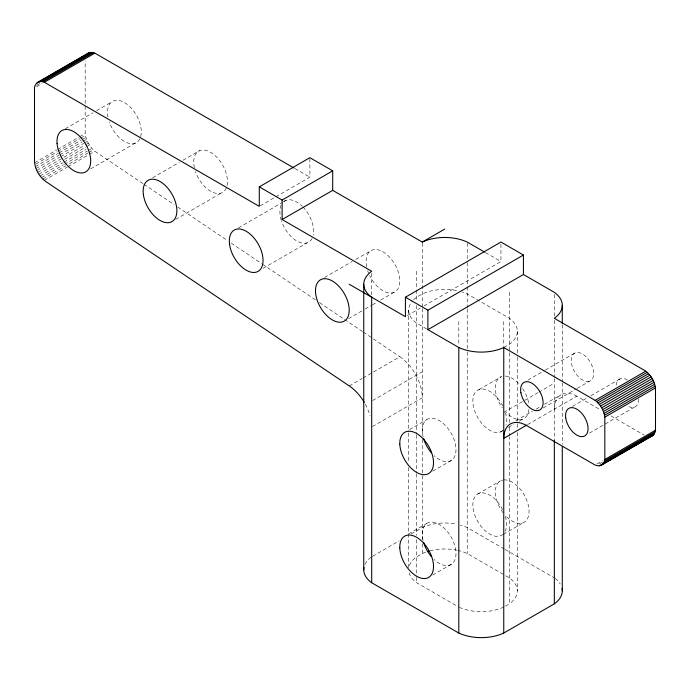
<?xml version="1.0" encoding="UTF-8"?>
<svg xmlns="http://www.w3.org/2000/svg" width="690" height="690" viewBox="0 0 690 690"><rect width="100%" height="100%" fill="white"/><g stroke="black" fill="none" stroke-linecap="round" stroke-linejoin="round"><path stroke-width="0.52" stroke-dasharray="3.45 2.59" d="M142.985 183.643L94.815 151.179C89.605 146.754 86.017 140.355 85.172 133.55L85.172 60.867M275.853 196.814L309.879 177.192L309.888 157.691M36.725 85.362L41.322 82.714M36.432 86.862L41.952 83.68M65.334 128.737L92.926 112.815M96.6 110.685L111.314 102.198M34.595 162.754L56.666 150.006M57.581 149.48L78.738 137.267M79.652 136.732L85.172 133.55M35.794 164.099L56.942 151.886M57.865 151.36L79.937 138.621M80.859 138.086L85.457 135.43M35.337 166.566L58.331 153.292M59.245 152.766L81.317 140.018M82.239 139.492L85.914 137.37M35.975 168.524L58.969 155.25M59.892 154.724L81.955 141.976M82.878 141.45L86.561 139.32M36.786 170.473L59.771 157.199M60.694 156.673L83.68 143.399M84.603 142.864L87.363 141.269M37.743 172.388L84.637 145.305M85.56 144.779L88.32 143.184M38.838 174.225L60.91 161.486M64.584 159.364L85.733 147.151M86.655 146.616L89.415 145.029M40.054 175.976L63.04 162.702M63.963 162.167L86.034 149.428M41.374 177.597L63.446 164.858M64.36 164.324L87.354 151.05M88.277 150.524L91.951 148.402M42.771 179.081L65.766 165.807M69.448 163.677L87.837 153.059M88.76 152.533L93.357 149.877M44.238 180.383L67.232 167.109M68.146 166.575L88.38 154.896M89.303 154.37L94.815 151.179M90.614 168.903L137.517 141.829M152.637 177.761L179.305 162.357M182.988 160.235L199.539 150.679M175.657 219.394L221.637 192.846M260.216 205.827L274.93 197.34M238.464 227.821L282.598 202.334M283.521 201.808L286.281 200.212M263.106 268.298L307.248 242.811M324.498 277.501L352.09 261.57M355.773 259.449L370.478 250.953M348.485 318.659L364.122 309.629M365.036 309.103L371.479 305.385M372.393 304.851L376.99 302.194M380.673 300.072L395.387 291.577M407.273 315.615L420.253 308.12M423.962 305.981L500.949 261.527L500.949 244.113M349.295 385.96L362.164 378.525M363.087 377.999L399.872 356.756A34.302 19.803 60 0 1 422.271 397.802L372.617 426.48M372.617 400.519L422.271 371.85M503.76 347.51L509.384 344.267A35.768 20.648 0 0 0 509.384 318.314L467.234 293.974A35.768 20.648 0 0 0 462.205 292.017M409.558 429.56L426.644 419.701M479.05 389.548L501.527 376.568A23.84 13.766 60 0 0 502.337 407.919M527.876 380.138L544.427 370.582M545.341 370.056L574.77 353.064M503.76 412.404L537.786 392.765M538.709 392.231L554.337 383.2M515.939 420.753L532.49 411.197M536.173 409.075L540.77 406.419M544.445 404.297L561.005 394.74M432.742 471.175L451.622 460.273M500.379 432.018L503.079 430.465M508.47 427.352L513.869 424.229M519.26 421.116L522.856 419.037M543.211 407.971L576.314 388.858M577.237 388.332L590.114 380.897A15.896 9.177 60 0 0 585.724 356.463A15.896 9.177 60 0 0 571.493 363.587A15.896 9.177 60 0 0 590.114 380.897M527.669 424.557L576.823 396.181L600.843 410.05M572.476 406.384L587.19 397.889M590.873 395.767L620.301 378.776M477.885 493.911L500.362 480.93M408.721 533.87L426.705 523.486M372.617 556.261L399.286 540.865M411.24 533.965L422.271 527.591A35.768 20.648 0 0 1 456.677 524.184M589.441 433.113L634.498 407.1M425.566 552.19A35.768 20.648 0 0 0 422.271 553.553L416.656 556.795A35.768 20.648 0 0 0 408.937 567.439M596.988 463.991L602.508 460.808M599.351 463.965L603.025 461.843M432.682 575.046L451.562 564.144M503.338 534.276L524.02 522.339M505.365 606.156L509.384 603.845L509.384 436.787M485.458 252.583L500.949 261.527M294.984 168.593L309.879 177.192M611.004 415.915L644.262 435.114M426.731 329.001L416.656 323.179A35.768 20.648 0 0 1 412.318 301.159M504.304 548.99L467.234 527.591A35.768 20.648 0 0 0 460.411 525.09M505.227 549.525L554.337 577.884M457.625 550.344A35.768 20.648 0 0 1 467.234 553.553L504.804 575.236M505.718 575.77L509.384 577.884A35.768 20.648 0 0 1 509.384 603.845M409.11 572.881A35.768 20.648 0 0 0 416.656 582.748L458.807 607.088M143.874 184.239L174.199 204.68M177.77 207.086L227.717 240.75M231.288 243.147L261.613 263.589M262.511 264.192L316.029 300.254M319.591 302.66L362.405 331.511M363.302 332.114L399.872 356.756M562.29 324.723L562.29 381.829M562.29 382.907L562.29 444.325M554.337 294.509L554.337 316.055M554.337 320.367L554.337 377.473M554.337 378.551L554.337 440.349M517.327 331.286L517.327 356.066M517.327 357.135L517.327 422.841M517.327 423.919L517.327 428.223M517.327 432.535L517.327 590.864M509.384 292.353L509.384 422.892M509.384 427.093L509.384 435.821M503.76 321.557L503.76 346.475M467.234 243.139L467.234 261.458M467.234 262.536L467.234 285.669M467.234 286.712L467.234 307.981M467.234 308.861L467.234 351.063M467.234 351.96L467.234 553.553M458.807 321.557L458.807 345.44M422.271 243.139L422.271 307.981M422.271 308.568L422.271 435.347M422.271 439.383L422.271 539.545M422.271 543.858L422.271 553.553M416.656 271.265L416.656 288.912M416.656 289.955L416.656 301.53M416.656 305.523L416.656 434.114M416.656 435.088L416.656 472.892M416.656 473.858L416.656 535.362M416.656 539.563L416.656 576.288M416.656 577.366L416.656 582.748M408.704 310.198L408.704 431.906M408.704 432.984L408.704 462.067M408.704 467.449L408.704 568.698M371.694 273.413L371.694 294.863M456.677 290.568A35.768 20.648 0 0 0 422.271 293.974L416.656 297.218A35.768 20.648 0 0 0 412.93 300.469M364.993 564.377A35.768 20.648 0 0 1 371.694 556.795M555.174 578.496A35.768 20.648 0 0 1 560.245 583.982M430.017 550.801A35.768 20.648 0 0 1 456.677 550.146M503.76 607.088A35.768 20.648 0 0 1 459.6 607.45M503.881 479.895A23.84 13.766 60 0 1 529.023 510.238A23.84 13.766 60 0 1 505.615 515.766M503.027 512.679A23.84 13.766 60 0 1 502.941 480.016M528.971 409.446A23.84 13.766 60 0 1 506.219 412.56M505.27 376.059A23.84 13.766 60 0 1 520.174 385.27M522.632 388.539A23.84 13.766 60 0 1 528.833 404.288M554.337 409.161A32.163 18.57 60 0 1 576.823 396.181M503.01 534.258A23.84 13.766 60 0 1 478.403 522.528A23.84 13.766 60 0 1 478.058 493.816A23.84 13.766 60 0 1 502.708 509.72M505.339 516.327A23.84 13.766 60 0 1 505.235 531.171M502.725 430.681A23.84 13.766 60 0 1 478.161 418.295A23.84 13.766 60 0 1 478.213 389.91A23.84 13.766 60 0 1 502.769 406.005M505.373 412.611A23.84 13.766 60 0 1 506.011 425.161M423.056 540.382A23.84 13.766 60 0 1 437.426 523.46A23.84 13.766 60 0 1 455.909 555.476A23.84 13.766 60 0 1 434.062 559.461M423.082 436.675A23.84 13.766 60 0 1 437.331 419.589A23.84 13.766 60 0 1 455.918 451.545A23.84 13.766 60 0 1 434.157 455.711M638.638 399.044A15.896 9.177 60 0 1 627.727 406.099M616.222 385.167A15.896 9.177 60 0 1 628.538 380.682M139.82 138.828A23.84 13.766 60 0 1 124.709 141.64A23.84 13.766 60 0 1 109.262 121.785M108.02 117.084A23.84 13.766 60 0 1 125.528 103.224A23.84 13.766 60 0 1 140.156 138.086M194.382 167.748A23.84 13.766 60 0 1 213.728 154.448A23.84 13.766 60 0 1 223.983 191.32A23.84 13.766 60 0 1 195.434 171.525M312.009 238.628A23.84 13.766 60 0 1 296.855 241.034A23.84 13.766 60 0 1 281.598 221.274M281.296 220.326A23.84 13.766 60 0 1 281.08 205.31M283.901 201.497A23.84 13.766 60 0 1 302.272 206.293M302.962 206.983A23.84 13.766 60 0 1 313.217 235.247M366.657 266.944A23.84 13.766 60 0 1 385.098 253.213A23.84 13.766 60 0 1 397.552 289.403A23.84 13.766 60 0 1 369.573 275.431M368.736 273.559A23.84 13.766 60 0 1 367.666 270.713M365.286 404.159A34.302 19.803 60 0 1 370.064 415.794"/><path stroke-width="1.03" d="M562.057 588.527A35.768 20.648 0 0 1 554.337 603.845L503.76 633.041A35.768 20.648 0 0 1 458.807 633.041L371.694 582.748L371.694 297.218A35.768 20.648 0 0 1 371.694 271.265L282.115 219.541L332.692 190.354L332.701 170.853L309.888 157.691L259.302 186.861L259.293 206.362L45.738 83.076C40.788 79.1 33.534 83.283 34.5 89.562L34.5 160.951C34.793 169.016 39.209 176.812 45.738 181.496L349.295 385.96A34.302 19.803 60 0 1 364.225 402.296M282.115 219.541L282.124 200.048L332.701 170.853M526.755 425.092L503.76 438.366A32.163 18.57 60 0 1 526.246 425.385L595.151 465.06L597.98 465.819L600.524 465.586L652.205 435.908L653.991 434.252L655.12 431.768L655.5 428.628L655.5 389.695C655.19 381.941 650.817 374.368 644.262 370.228L554.337 318.314A35.768 20.648 0 0 0 554.337 292.353L523.434 274.508L427.895 329.665L427.895 310.198L523.434 255.041L523.434 274.508M601.628 465.103L604.069 462.3L604.828 459.471L604.828 417.148C603.966 410.593 600.395 404.4 595.151 400.381L503.76 347.51A35.768 20.648 0 0 1 458.807 347.51L427.895 329.665M87.406 53.803L90.701 52.371L94.849 53.139L294.052 168.058M37.795 82.291L88.372 53.087M36.82 83.007L89.476 52.604M39.684 81.825L90.701 52.371M41.434 81.584L92.02 52.38M42.832 81.834L93.409 52.638M44.272 82.343L94.849 53.139M332.692 190.354L422.271 242.061L444.757 229.08M349.218 284.245L405.418 316.684L405.418 297.218L500.949 242.061L523.434 255.041M595.151 400.381L645.728 371.186M596.591 401.546L647.168 372.35M597.98 402.9L648.566 373.695M599.3 404.409L649.877 375.205M600.524 406.056L651.101 376.861M601.628 407.816L652.205 378.612M602.594 409.653L653.18 380.449M603.414 411.533L653.991 382.338M604.069 413.431L654.646 384.235M604.535 415.311L655.12 386.115M604.828 417.148L655.405 387.944M604.828 459.471L655.405 430.267M604.535 460.972L655.12 431.768M604.069 462.3L654.646 433.104M599.3 465.828L601.137 464.767M602.982 463.706L653.991 434.252M600.524 465.586L653.18 435.192M652.205 435.908L649.877 436.623M484.553 252.057L467.234 242.061A35.768 20.648 0 0 0 422.271 242.061M405.418 297.218L427.895 310.198M259.302 186.861L282.124 200.048M562.29 305.334L562.29 323.653M562.29 446.482L562.29 590.864M554.337 440.349L554.337 603.845M503.76 347.51L503.76 633.041M458.807 347.51L458.807 633.041M363.751 284.245L363.751 569.776M371.694 582.748A35.768 20.648 0 0 1 363.975 567.439M427.3 551.586A35.768 20.648 0 0 1 429.094 551.043M431.345 556.589A23.84 13.766 60 0 1 423.557 542.262M431.431 452.856A23.84 13.766 60 0 1 423.591 438.555M399.812 444.196A23.84 13.766 60 0 0 425.79 474.599A23.84 13.766 60 0 0 424.359 440.099A23.84 13.766 60 0 0 399.812 444.196M399.812 547.912A23.84 13.766 60 0 0 425.713 578.444A23.84 13.766 60 0 0 424.445 544.022A23.84 13.766 60 0 0 399.812 547.912M520.916 392.783A15.896 9.177 60 0 0 539.528 410.102A15.896 9.177 60 0 0 535.147 385.667A15.896 9.177 60 0 0 520.916 392.783M565.722 417.804A15.896 9.177 60 0 0 583.921 436.296A15.896 9.177 60 0 0 580.816 412.318A15.896 9.177 60 0 0 565.722 417.804M57.072 143.563A23.84 13.766 60 0 0 83.749 172.681A23.84 13.766 60 0 0 80.704 137.388A23.84 13.766 60 0 0 57.072 143.563M143.46 195.106A23.84 13.766 60 0 0 171.06 222.051A23.84 13.766 60 0 0 165.514 185.739A23.84 13.766 60 0 0 143.46 195.106M229.503 243.941A23.84 13.766 60 0 0 256.663 272.015A23.84 13.766 60 0 0 252.376 236.187A23.84 13.766 60 0 0 229.503 243.941M315.511 291.629A23.84 13.766 60 0 0 341.438 322.109A23.84 13.766 60 0 0 340.11 287.661A23.84 13.766 60 0 0 315.511 291.629"/></g></svg>
